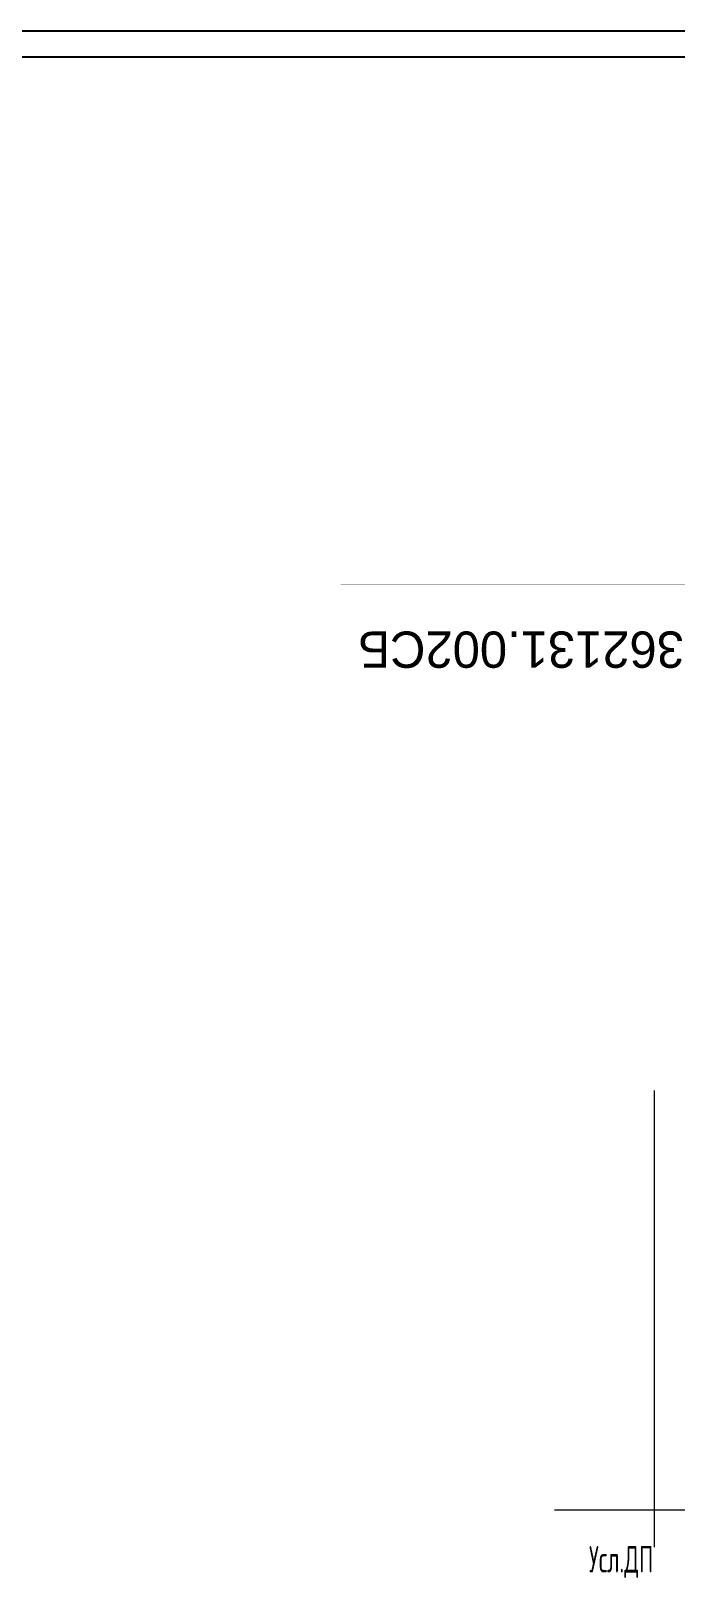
# Model space of a CAD drawing. Header units: millimetres. Extents: x 42007 to 66124, y -556 to 6894.
# Drawn here: x 55846 to 56698, y 4833 to 6894 of the extents above; entities that cross this region are included whole.
import ezdxf

# ---------------------------------------------------------------- set-up
doc = ezdxf.new("R2010")
doc.units = ezdxf.units.MM
doc.linetypes.add('K5LT32769', pattern=[0])
doc.linetypes.add('K5LT32775', pattern=[0])
doc.layers.add('основные', color=250, linetype='Continuous', lineweight=20)
doc.styles.add('KTEXTSTYLE', font='GOST_AU.SHX', dxfattribs={"width": 0.96, "height": 5})
doc.styles.add('style5', font='arial.ttf', dxfattribs={"height": 3})

msp = doc.modelspace()

# ---------------------------------------------------------------- linework, layer by layer
at = {"color": 7, "linetype": 'K5LT32769', "lineweight": 18}
for p, q in [((56669.965, 4889.861), (56669.965, 5493.81)), ((56537.664, 4939.305), (57968.786, 4939.305))]:
    msp.add_line(p, q, dxfattribs=at)
at = {"color": 2}
for points in [[(42007.102, -556.488), (66124.1, -556.488), (66124.1, 6894.349), (42007.102, 6894.349)], [(42239.188, -439.554), (65841.366, -439.554), (65841.366, 6859.821), (42239.188, 6859.821)]]:
    msp.add_lwpolyline(points, close=True, dxfattribs=at)
at = {"color": 7, "linetype": 'K5LT32769', "const_width": 0.18}
msp.add_lwpolyline([(56055.031, 272.675), (64465.031, 272.675), (64465.031, 6212.675), (56055.031, 6212.675)], close=True, dxfattribs=at)
at = {"color": 1, "linetype": 'K5LT32775', "true_color": 0xff0000, "const_width": 0.18}
msp.add_lwpolyline([(56255.031, 6162.675), (64415.031, 6162.675), (64415.031, 322.675), (56255.031, 322.675)], close=True, dxfattribs=at)
msp.add_lwpolyline([(56255.031, 6022.675), (56955.031, 6022.675), (56955.031, 6162.675)], dxfattribs=at)

# ---------------------------------------------------------------- texts
at = {"color": 7, "insert": (56583.256, 4891.323), "char_height": 2.5, "attachment_point": 1, "style": 'KTEXTSTYLE'}
msp.add_mtext('\\H3.5;\\W0.965;\\Q15;\\Q0;\\W0.765;\\H35.00;Усл.ДП', dxfattribs=at)
at = {"layer": 'основные', "color": 0, "style": 'style5', "width": 0.965}
msp.add_text('23321.362131.002СБ', height=48, rotation=180, dxfattribs=at).set_placement((56906.812, 6100.598))

doc.saveas('drawing.dxf')
